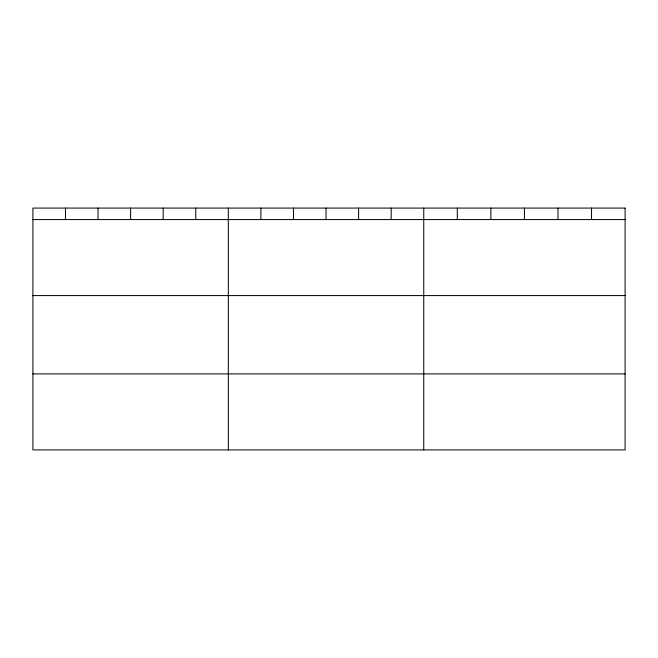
<?xml version="1.0" encoding="UTF-8"?>
<svg xmlns="http://www.w3.org/2000/svg" width="658" height="658" viewBox="0 0 658 658"><rect width="100%" height="100%" fill="white"/><g stroke="black" fill="none" stroke-linecap="round" stroke-linejoin="round"><path stroke-width="0.99" d="M32.9 219.575L625.1 219.575M32.9 295.582L625.1 295.582M32.9 373.9L625.1 373.9M591.542 208.084L591.542 219.575M557.984 208.084L557.984 219.575M524.426 208.084L524.426 219.575M490.868 208.084L490.868 219.575M457.31 208.084L457.31 219.575M423.752 208.084L423.752 449.916M391.181 208.084L391.181 219.575M358.61 208.084L358.61 219.575M326.039 208.084L326.039 219.575M293.468 208.084L293.468 219.575M260.897 208.084L260.897 219.575M228.326 208.084L228.326 449.916M195.755 208.084L195.755 219.575M163.184 208.084L163.184 219.575M130.613 208.084L130.613 219.575M98.042 208.084L98.042 219.575M65.471 208.084L65.471 219.575M625.1 208.084L32.9 208.084L32.9 449.916L625.1 449.916L625.1 208.084"/></g></svg>
